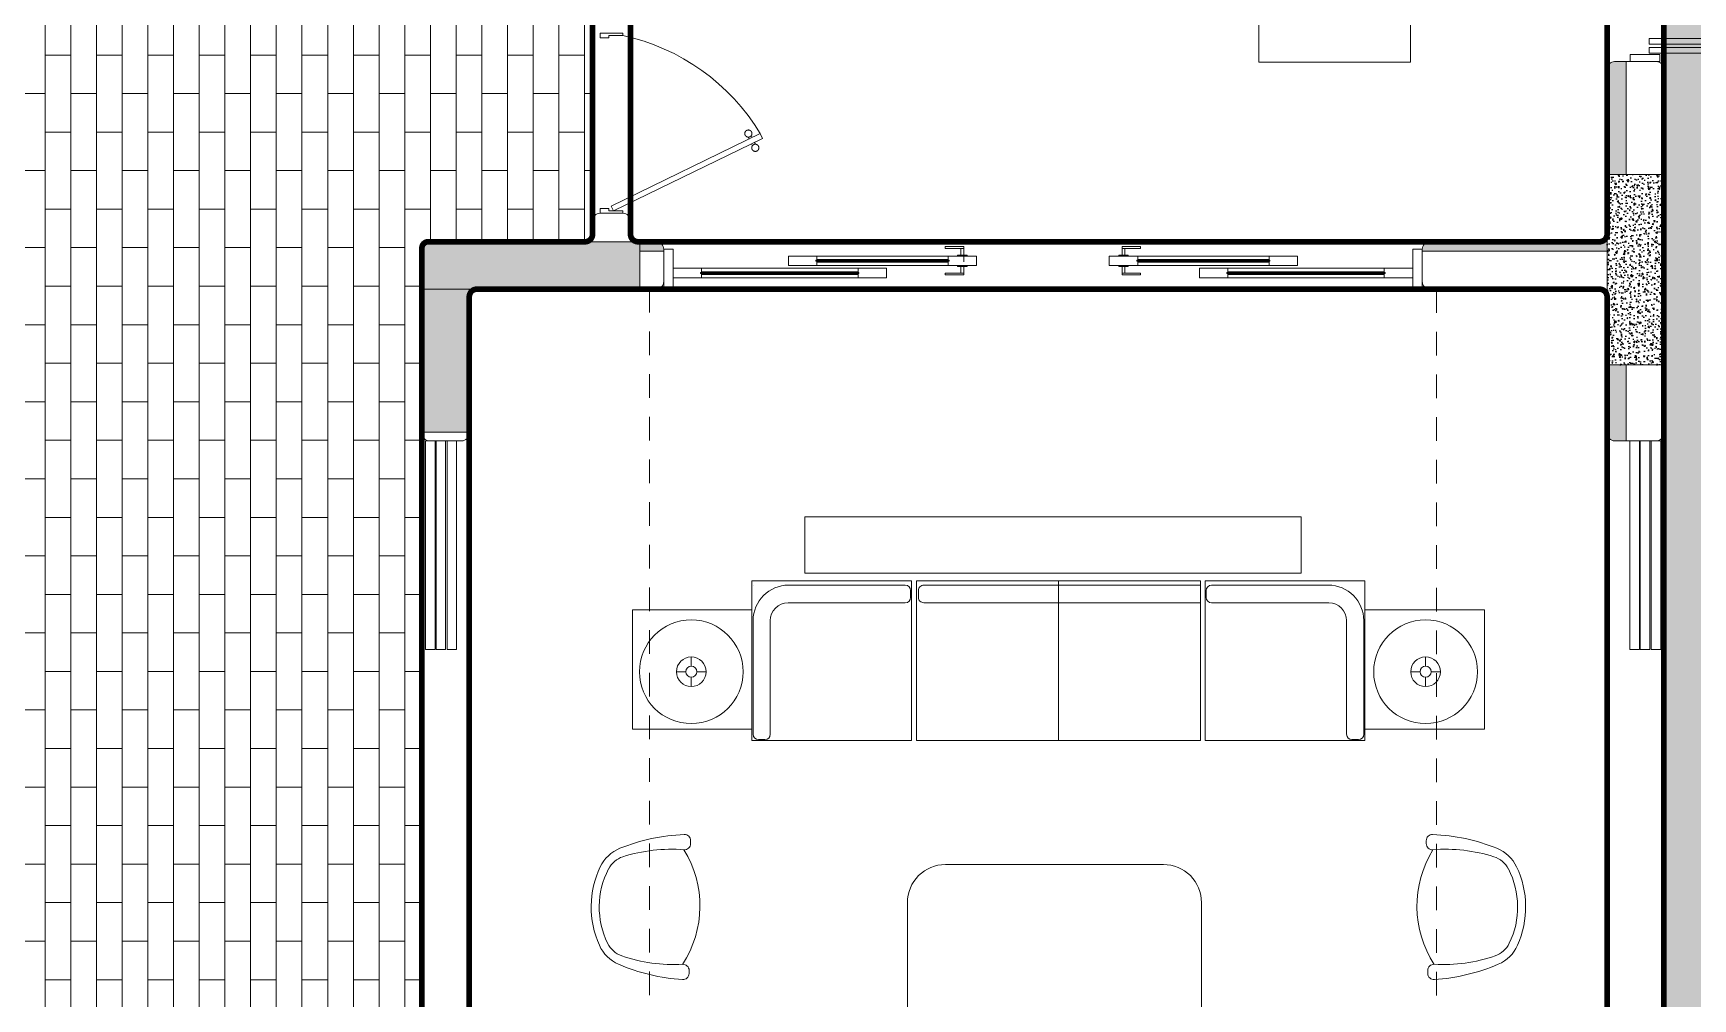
# Model space of a CAD drawing. Header units: metres. Extents: x 14 to 11050, y -346 to 476.
# Drawn here: x 139.82 to 148.57, y -205.17 to -200.08 of the extents above; entities that cross this region are included whole.
import ezdxf

# ---------------------------------------------------------------- set-up
doc = ezdxf.new("R2010")
doc.units = ezdxf.units.M
doc.linetypes.add('0', pattern=[0])
doc.linetypes.add('HIDDEN2', pattern=[0.1875, 0.125, -0.0625])
doc.layers.get('0').update_dxf_attribs({"color": 250, "linetype": '0', "lineweight": 20})
for name, color, linetype, lineweight in [('A-DOOR', 35, 'Continuous', 5), ('A-WALL', 250, 'Continuous', 20), ('baños', 140, 'Continuous', 0), ('Columnas', 7, 'Continuous', 18), ('MOBILIARIOS', 252, 'Continuous', 0), ('piscina', 131, 'Continuous', 0), ('piso', 253, 'Continuous', 0), ('SE-2', 252, 'Continuous', 9)]:
    doc.layers.add(name, color=color, linetype=linetype, lineweight=lineweight)
doc.layers.add('HATCH', color=8, linetype='Continuous')
doc.layers.add('hatch piso', color=253, linetype='Continuous', lineweight=0, transparency=0.7)
doc.layers.add('RELLENO SECCION', color=8, linetype='Continuous', lineweight=0, transparency=0.4)
doc.layers.add('REVESTIMIENTO EXTERIOR', color=7, linetype='Continuous', lineweight=5, true_color=0xffdebd)
doc.layers.add('Techos 1', color=7, linetype='HIDDEN2', lineweight=9, true_color=0x42391a)
doc.styles.get("Standard").update_dxf_attribs({"font": 'arial.ttf', "height": 0.1875})

# ---------------------------------------------------------------- blocks, each defined once
blk = doc.blocks.new('puerta 1.00')
at = {"layer": 'A-DOOR'}
for p, q in [((-0.15, -0.0125), (-0.9369, -0.3949)), ((-0.1376, -0.038), (-0.9245, -0.4204)), ((-0.1376, -0.038), (-0.15, -0.0125)), ((-0.9369, -0.3949), (-0.9245, -0.4204)), ((-0.8946, -0.3743), (-0.8996, -0.3641)), ((-0.8777, -0.3661), (-0.8826, -0.3559)), ((-0.8822, -0.3998), (-0.8772, -0.4101)), ((-0.8653, -0.3916), (-0.8603, -0.4018))]:
    blk.add_line(p, q, dxfattribs=at)
for points in [[(-0.08, 0), (-0.08, -0.025), (-0.125, -0.025), (-0.125, -0.0125), (-0.2, -0.0125), (-0.2, 0), (-0.08, 0)], [(-0.08, -0.95), (-0.08, -0.925), (-0.125, -0.925), (-0.125, -0.9375), (-0.2, -0.9375), (-0.2, -0.95), (-0.08, -0.95)]]:
    blk.add_lwpolyline(points, dxfattribs=at)
blk.add_arc((0.0366, 0.1602), 1.1229, 211.13358, 257.83427, dxfattribs=at)
for points in [[(-0.8982, -0.3642), (-0.9033, -0.3642), (-0.912, -0.3591), (-0.917, -0.3504), (-0.917, -0.3403), (-0.912, -0.3316), (-0.9033, -0.3265), (-0.8932, -0.3265), (-0.8844, -0.3316), (-0.8794, -0.3403), (-0.8794, -0.3504), (-0.8844, -0.3591), (-0.8932, -0.3642), (-0.8982, -0.3642)], [(-0.8617, -0.4394), (-0.8667, -0.4394), (-0.8754, -0.4344), (-0.8805, -0.4256), (-0.8805, -0.4156), (-0.8754, -0.4068), (-0.8667, -0.4018), (-0.8566, -0.4018), (-0.8479, -0.4068), (-0.8428, -0.4156), (-0.8428, -0.4257), (-0.8479, -0.4344), (-0.8566, -0.4394), (-0.8617, -0.4394)]]:
    blk.add_open_spline(points, degree=2, dxfattribs=at)
blk = doc.blocks.new('A$C19a6c55b')
at = {"layer": 'A-DOOR'}
for points in [[(0, 3.5625), (0.1554, 3.5625), (0.1554, 3.6), (0, 3.6)], [(0.1005, 3.5251), (1.0357, 3.5251), (1.0357, 3.5554), (0.1005, 3.5554)], [(0.1005, 3.4774), (1.0357, 3.4774), (1.0357, 3.5077), (0.1005, 3.5077)], [(0.1005, 0.1226), (1.0357, 0.1226), (1.0357, 0.0923), (0.1005, 0.0923)], [(0, 0.0375), (0.1554, 0.0375), (0.1554, 0), (0, 0)], [(0.1005, 0.0749), (1.0357, 0.0749), (1.0357, 0.0446), (0.1005, 0.0446)]]:
    blk.add_lwpolyline(points, close=True, dxfattribs=at)
blk = doc.blocks.new('PL BASE 1N NASAS 09')
at = {"layer": 'HATCH'}
h = blk.add_hatch(dxfattribs=at)
h.set_pattern_fill('AR-CONC', color=256, scale=0.00032)
h.paths.add_polyline_path([(-93.3811, -41.6493), (-93.6811, -41.6493), (-93.6811, -40.6447), (-93.3811, -40.6447)])
h = blk.add_hatch(dxfattribs=at)
h.set_pattern_fill('AR-CONC', color=256, scale=0.00032)
h.paths.add_polyline_path([(-99.6812, -42.0042), (-99.9312, -42.0042), (-99.9312, -40.9997), (-98.7811, -40.9997), (-98.7811, -41.2497), (-99.6812, -41.2497)])
at = {"layer": 'RELLENO SECCION', "true_color": 0xc7c8ca}
h = blk.add_hatch(color=9, dxfattribs=at)
h.dxf.hatch_style = 1
h.paths.add_polyline_path([(-93.5811, -40.0497), (-93.6411, -40.0497, 0.414214), (-93.6811, -40.0897), (-93.6811, -40.6447), (-93.5811, -40.6447)])
h = blk.add_hatch(color=9, dxfattribs=at)
h.dxf.hatch_style = 1
h.paths.add_polyline_path([(-98.7811, -40.9997), (-98.7811, -41.0497), (-98.656, -41.0497), (-98.656, -41.0397, 0.414297), (-98.696, -40.9997)])
h = blk.add_hatch(color=9, dxfattribs=at)
h.dxf.hatch_style = 1
h.paths.add_polyline_path([(-94.6161, -40.9997, 0.414214), (-94.6561, -41.0397), (-94.6561, -41.0497), (-93.6811, -41.0497), (-93.6811, -40.9597, -0.414214), (-93.7211, -40.9997)])
h = blk.add_hatch(color=9, dxfattribs=at)
h.dxf.hatch_style = 1
h.paths.add_polyline_path([(-93.5811, -41.6493), (-93.6811, -41.6493), (-93.6811, -42.0097, 0.414214), (-93.6411, -42.0497), (-93.5811, -42.0497)])
at = {"layer": 'A-DOOR'}
for p, q in [((-97.0886, -41.035), (-97.0886, -41.0701)), ((-97.0886, -41.035), (-97.0886, -41.0701)), ((-97.0736, -41.07), (-97.0736, -41.0253)), ((-96.2386, -41.0701), (-96.2386, -41.0254)), ((-96.2386, -41.0701), (-96.2386, -41.0254)), ((-96.2236, -41.035), (-96.2236, -41.0701)), ((-96.2236, -41.035), (-96.2236, -41.0701)), ((-97.8485, -41.0751), (-97.9985, -41.0751)), ((-97.9985, -41.0751), (-97.9985, -41.1251)), ((-97.8485, -41.0751), (-97.9985, -41.0751)), ((-97.9985, -41.0751), (-97.9985, -41.1251)), ((-97.9985, -41.1251), (-97.8485, -41.1251)), ((-97.9985, -41.1251), (-97.8485, -41.1251)), ((-97.8535, -41.0976), (-97.8535, -41.1026)), ((-97.8535, -41.0976), (-97.1511, -41.0976)), ((-97.8535, -41.0976), (-97.8535, -41.1026)), ((-97.8535, -41.0976), (-97.1511, -41.0976)), ((-97.8535, -41.1026), (-97.1511, -41.1026)), ((-97.8535, -41.1026), (-97.1511, -41.1026)), ((-97.8485, -41.0976), (-97.8485, -41.0751)), ((-97.8485, -41.0751), (-97.1299, -41.0751)), ((-97.8485, -41.0976), (-97.8485, -41.0751)), ((-97.8485, -41.0751), (-97.1299, -41.0751)), ((-97.8435, -41.0929), (-97.8485, -41.0929)), ((-97.8435, -41.0929), (-97.8485, -41.0929)), ((-97.8485, -41.1026), (-97.8485, -41.1251)), ((-97.8485, -41.1026), (-97.8485, -41.1251)), ((-97.8435, -41.1074), (-97.8485, -41.1074)), ((-97.8435, -41.1074), (-97.8485, -41.1074)), ((-97.8485, -41.1251), (-97.1299, -41.1251)), ((-97.8485, -41.1251), (-97.1299, -41.1251)), ((-97.8435, -41.0929), (-97.8435, -41.0976)), ((-97.1611, -41.0929), (-97.8435, -41.0929)), ((-97.8435, -41.0929), (-97.8435, -41.0976)), ((-97.1611, -41.0929), (-97.8435, -41.0929)), ((-97.8435, -41.1074), (-97.8435, -41.1026)), ((-97.8435, -41.1074), (-97.8435, -41.1026)), ((-97.8435, -41.1074), (-97.1611, -41.1074)), ((-97.8435, -41.1074), (-97.1611, -41.1074)), ((-97.1611, -41.0929), (-97.1561, -41.0929)), ((-97.1611, -41.0929), (-97.1611, -41.0976)), ((-97.1611, -41.0929), (-97.1561, -41.0929)), ((-97.1611, -41.0929), (-97.1611, -41.0976)), ((-97.1611, -41.1074), (-97.1611, -41.1026)), ((-97.1611, -41.1074), (-97.1611, -41.1026)), ((-97.1611, -41.1074), (-97.1561, -41.1074)), ((-97.1611, -41.1074), (-97.1561, -41.1074)), ((-97.1561, -41.0751), (-97.0061, -41.0751)), ((-97.1561, -41.0976), (-97.1561, -41.0751)), ((-97.1561, -41.0751), (-97.0061, -41.0751)), ((-97.1561, -41.0976), (-97.1561, -41.0751)), ((-97.1561, -41.1026), (-97.1561, -41.1251)), ((-97.1561, -41.1026), (-97.1561, -41.1251)), ((-97.0061, -41.1251), (-97.1561, -41.1251)), ((-97.0061, -41.1251), (-97.1561, -41.1251)), ((-97.1511, -41.0976), (-97.1511, -41.1026)), ((-97.1511, -41.0976), (-97.1511, -41.1026)), ((-97.0886, -41.1652), (-97.0886, -41.1301)), ((-97.0886, -41.1652), (-97.0886, -41.1301)), ((-97.0736, -41.1051), (-97.0736, -41.0604)), ((-97.0736, -41.1301), (-97.0736, -41.1749)), ((-97.0736, -41.1301), (-97.0736, -41.1749)), ((-97.0061, -41.1251), (-97.0061, -41.0751)), ((-97.0061, -41.0751), (-97.0061, -41.1251)), ((-97.0061, -41.1251), (-97.0061, -41.0751)), ((-97.0061, -41.0751), (-97.0061, -41.1251)), ((-96.3061, -41.1251), (-96.3061, -41.0751)), ((-96.1561, -41.0751), (-96.3061, -41.0751)), ((-96.3061, -41.0751), (-96.3061, -41.1251)), ((-96.3061, -41.1251), (-96.3061, -41.0751)), ((-96.1561, -41.0751), (-96.3061, -41.0751)), ((-96.3061, -41.0751), (-96.3061, -41.1251)), ((-96.3061, -41.1251), (-96.1561, -41.1251)), ((-96.3061, -41.1251), (-96.1561, -41.1251)), ((-96.2386, -41.1301), (-96.2386, -41.1749)), ((-96.2386, -41.1301), (-96.2386, -41.1749)), ((-96.2236, -41.1652), (-96.2236, -41.1301)), ((-96.2236, -41.1652), (-96.2236, -41.1301)), ((-95.4637, -41.0751), (-96.1823, -41.0751)), ((-95.4637, -41.0751), (-96.1823, -41.0751)), ((-95.4637, -41.1251), (-96.1823, -41.1251)), ((-95.4637, -41.1251), (-96.1823, -41.1251)), ((-95.4587, -41.0976), (-96.1611, -41.0976)), ((-96.1611, -41.0976), (-96.1611, -41.1026)), ((-95.4587, -41.0976), (-96.1611, -41.0976)), ((-96.1611, -41.0976), (-96.1611, -41.1026)), ((-95.4587, -41.1026), (-96.1611, -41.1026)), ((-95.4587, -41.1026), (-96.1611, -41.1026)), ((-96.1561, -41.0976), (-96.1561, -41.0751)), ((-96.1561, -41.0976), (-96.1561, -41.0751)), ((-96.1511, -41.0929), (-96.1561, -41.0929)), ((-96.1511, -41.0929), (-96.1561, -41.0929)), ((-96.1561, -41.1026), (-96.1561, -41.1251)), ((-96.1561, -41.1026), (-96.1561, -41.1251)), ((-96.1511, -41.1074), (-96.1561, -41.1074)), ((-96.1511, -41.1074), (-96.1561, -41.1074)), ((-96.1511, -41.0929), (-95.4687, -41.0929)), ((-96.1511, -41.0929), (-96.1511, -41.0976)), ((-96.1511, -41.0929), (-95.4687, -41.0929)), ((-96.1511, -41.0929), (-96.1511, -41.0976)), ((-96.1511, -41.1074), (-96.1511, -41.1026)), ((-96.1511, -41.1074), (-96.1511, -41.1026)), ((-95.4687, -41.1074), (-96.1511, -41.1074)), ((-95.4687, -41.1074), (-96.1511, -41.1074)), ((-95.4687, -41.0929), (-95.4637, -41.0929)), ((-95.4687, -41.0929), (-95.4687, -41.0976)), ((-95.4687, -41.0929), (-95.4637, -41.0929)), ((-95.4687, -41.0929), (-95.4687, -41.0976)), ((-95.4687, -41.1074), (-95.4687, -41.1026)), ((-95.4687, -41.1074), (-95.4687, -41.1026)), ((-95.4687, -41.1074), (-95.4637, -41.1074)), ((-95.4687, -41.1074), (-95.4637, -41.1074)), ((-95.4637, -41.0751), (-95.3137, -41.0751)), ((-95.4637, -41.0976), (-95.4637, -41.0751)), ((-95.4637, -41.0751), (-95.3137, -41.0751)), ((-95.4637, -41.0976), (-95.4637, -41.0751)), ((-95.4637, -41.1026), (-95.4637, -41.1251)), ((-95.4637, -41.1026), (-95.4637, -41.1251)), ((-95.3137, -41.1251), (-95.4637, -41.1251)), ((-95.3137, -41.1251), (-95.4637, -41.1251)), ((-95.4587, -41.0976), (-95.4587, -41.1026)), ((-95.4587, -41.0976), (-95.4587, -41.1026)), ((-95.3137, -41.0751), (-95.3137, -41.1251)), ((-95.3137, -41.0751), (-95.3137, -41.1251)), ((-98.4561, -41.1397), (-98.6061, -41.1397)), ((-98.6061, -41.1397), (-98.6061, -41.1897)), ((-98.4561, -41.1397), (-98.6061, -41.1397)), ((-98.6061, -41.1397), (-98.6061, -41.1897)), ((-98.6061, -41.1897), (-98.4561, -41.1897)), ((-98.6061, -41.1897), (-98.4561, -41.1897)), ((-98.4611, -41.1622), (-98.4611, -41.1672)), ((-98.4611, -41.1622), (-97.6261, -41.1622)), ((-98.4611, -41.1622), (-98.4611, -41.1672)), ((-98.4611, -41.1622), (-97.6261, -41.1622)), ((-98.4611, -41.1672), (-97.6261, -41.1672)), ((-98.4611, -41.1672), (-97.6261, -41.1672)), ((-98.4561, -41.1622), (-98.4561, -41.1397)), ((-98.4561, -41.1397), (-97.6049, -41.1397)), ((-98.4561, -41.1622), (-98.4561, -41.1397)), ((-98.4561, -41.1397), (-97.6049, -41.1397)), ((-98.4511, -41.1575), (-98.4561, -41.1575)), ((-98.4511, -41.1575), (-98.4561, -41.1575)), ((-98.4561, -41.1672), (-98.4561, -41.1897)), ((-98.4561, -41.1672), (-98.4561, -41.1897)), ((-98.4511, -41.172), (-98.4561, -41.172)), ((-98.4511, -41.172), (-98.4561, -41.172)), ((-98.4561, -41.1897), (-97.6049, -41.1897)), ((-98.4561, -41.1897), (-97.6049, -41.1897)), ((-98.4511, -41.1575), (-98.4511, -41.1622)), ((-97.6361, -41.1575), (-98.4511, -41.1575)), ((-98.4511, -41.1575), (-98.4511, -41.1622)), ((-97.6361, -41.1575), (-98.4511, -41.1575)), ((-98.4511, -41.172), (-98.4511, -41.1672)), ((-98.4511, -41.172), (-98.4511, -41.1672)), ((-98.4511, -41.172), (-97.6361, -41.172)), ((-98.4511, -41.172), (-97.6361, -41.172)), ((-97.6361, -41.1575), (-97.6311, -41.1575)), ((-97.6361, -41.1575), (-97.6361, -41.1622)), ((-97.6361, -41.1575), (-97.6311, -41.1575)), ((-97.6361, -41.1575), (-97.6361, -41.1622)), ((-97.6361, -41.172), (-97.6361, -41.1672)), ((-97.6361, -41.172), (-97.6361, -41.1672)), ((-97.6361, -41.172), (-97.6311, -41.172)), ((-97.6361, -41.172), (-97.6311, -41.172)), ((-97.6311, -41.1397), (-97.4811, -41.1397)), ((-97.6311, -41.1622), (-97.6311, -41.1397)), ((-97.6311, -41.1397), (-97.4811, -41.1397)), ((-97.6311, -41.1622), (-97.6311, -41.1397)), ((-97.6311, -41.1672), (-97.6311, -41.1897)), ((-97.6311, -41.1672), (-97.6311, -41.1897)), ((-97.4811, -41.1897), (-97.6311, -41.1897)), ((-97.4811, -41.1897), (-97.6311, -41.1897)), ((-97.6261, -41.1622), (-97.6261, -41.1672)), ((-97.6261, -41.1622), (-97.6261, -41.1672)), ((-97.4811, -41.1897), (-97.4811, -41.1397)), ((-97.4811, -41.1397), (-97.4811, -41.1897)), ((-97.4811, -41.1897), (-97.4811, -41.1397)), ((-97.4811, -41.1397), (-97.4811, -41.1897)), ((-95.8311, -41.1897), (-95.8311, -41.1397)), ((-95.6811, -41.1397), (-95.8311, -41.1397)), ((-95.8311, -41.1397), (-95.8311, -41.1897)), ((-95.8311, -41.1897), (-95.8311, -41.1397)), ((-95.6811, -41.1397), (-95.8311, -41.1397)), ((-95.8311, -41.1397), (-95.8311, -41.1897)), ((-95.8311, -41.1897), (-95.6811, -41.1897)), ((-95.8311, -41.1897), (-95.6811, -41.1897)), ((-94.8561, -41.1397), (-95.7073, -41.1397)), ((-94.8561, -41.1397), (-95.7073, -41.1397)), ((-94.8561, -41.1897), (-95.7073, -41.1897)), ((-94.8561, -41.1897), (-95.7073, -41.1897)), ((-94.8511, -41.1622), (-95.6861, -41.1622)), ((-95.6861, -41.1622), (-95.6861, -41.1672)), ((-94.8511, -41.1622), (-95.6861, -41.1622)), ((-95.6861, -41.1622), (-95.6861, -41.1672)), ((-94.8511, -41.1672), (-95.6861, -41.1672)), ((-94.8511, -41.1672), (-95.6861, -41.1672)), ((-95.6811, -41.1622), (-95.6811, -41.1397)), ((-95.6811, -41.1622), (-95.6811, -41.1397)), ((-95.6761, -41.1575), (-95.6811, -41.1575)), ((-95.6761, -41.1575), (-95.6811, -41.1575)), ((-95.6811, -41.1672), (-95.6811, -41.1897)), ((-95.6811, -41.1672), (-95.6811, -41.1897)), ((-95.6761, -41.172), (-95.6811, -41.172)), ((-95.6761, -41.172), (-95.6811, -41.172)), ((-95.6761, -41.1575), (-94.8611, -41.1575)), ((-95.6761, -41.1575), (-95.6761, -41.1622)), ((-95.6761, -41.1575), (-94.8611, -41.1575)), ((-95.6761, -41.1575), (-95.6761, -41.1622)), ((-95.6761, -41.172), (-95.6761, -41.1672)), ((-95.6761, -41.172), (-95.6761, -41.1672)), ((-94.8611, -41.172), (-95.6761, -41.172)), ((-94.8611, -41.172), (-95.6761, -41.172)), ((-94.8611, -41.1575), (-94.8561, -41.1575)), ((-94.8611, -41.1575), (-94.8611, -41.1622)), ((-94.8611, -41.1575), (-94.8561, -41.1575)), ((-94.8611, -41.1575), (-94.8611, -41.1622)), ((-94.8611, -41.172), (-94.8611, -41.1672)), ((-94.8611, -41.172), (-94.8611, -41.1672)), ((-94.8611, -41.172), (-94.8561, -41.172)), ((-94.8611, -41.172), (-94.8561, -41.172)), ((-94.8561, -41.1397), (-94.7061, -41.1397)), ((-94.8561, -41.1622), (-94.8561, -41.1397)), ((-94.8561, -41.1397), (-94.7061, -41.1397)), ((-94.8561, -41.1622), (-94.8561, -41.1397)), ((-94.8561, -41.1672), (-94.8561, -41.1897)), ((-94.8561, -41.1672), (-94.8561, -41.1897)), ((-94.7061, -41.1897), (-94.8561, -41.1897)), ((-94.7061, -41.1897), (-94.8561, -41.1897)), ((-94.8511, -41.1622), (-94.8511, -41.1672)), ((-94.8511, -41.1622), (-94.8511, -41.1672)), ((-94.7061, -41.1397), (-94.7061, -41.1897)), ((-94.7061, -41.1397), (-94.7061, -41.1897))]:
    blk.add_line(p, q, dxfattribs=at)
for points in [[(-98.6061, -41.2397), (-98.6561, -41.2397), (-98.6561, -41.0397), (-98.6061, -41.0397)], [(-98.6061, -41.2397), (-98.6561, -41.2397), (-98.6561, -41.0397), (-98.6061, -41.0397)], [(-94.7061, -41.2397), (-94.6561, -41.2397), (-94.6561, -41.0397), (-94.7061, -41.0397)], [(-94.7061, -41.2397), (-94.6561, -41.2397), (-94.6561, -41.0397), (-94.7061, -41.0397)], [(-99.9113, -43.1497), (-99.8613, -43.1497), (-99.8613, -42.0497), (-99.9113, -42.0497)], [(-99.8563, -43.1497), (-99.8063, -43.1497), (-99.8063, -42.0497), (-99.8563, -42.0497)], [(-99.7983, -43.1497), (-99.7483, -43.1497), (-99.7483, -42.0497), (-99.7983, -42.0497)], [(-93.5608, -42.0497), (-93.5108, -42.0497), (-93.5108, -43.1497), (-93.5608, -43.1497)], [(-93.5058, -42.0497), (-93.4558, -42.0497), (-93.4558, -43.1497), (-93.5058, -43.1497)], [(-93.4477, -42.0497), (-93.3977, -42.0497), (-93.3977, -43.1497), (-93.4477, -43.1497)]]:
    blk.add_lwpolyline(points, close=True, dxfattribs=at)
at = {"layer": 'A-DOOR', "color": 7}
for points in [[(-97.0736, -41.0253), (-97.0736, -41.0349), (-97.1709, -41.0349), (-97.1709, -41.0253)], [(-97.0736, -41.0253), (-97.0736, -41.0349), (-97.1709, -41.0349), (-97.1709, -41.0253)], [(-96.2386, -41.0254), (-96.2386, -41.035), (-96.1413, -41.035), (-96.1413, -41.0254)], [(-96.2386, -41.0254), (-96.2386, -41.035), (-96.1413, -41.035), (-96.1413, -41.0254)], [(-97.0564, -41.0751), (-97.1059, -41.0751), (-97.1059, -41.0701), (-97.0564, -41.0701)], [(-97.0564, -41.1251), (-97.1059, -41.1251), (-97.1059, -41.1301), (-97.0564, -41.1301)], [(-97.0564, -41.0751), (-97.1058, -41.0751), (-97.1058, -41.0701), (-97.0564, -41.0701)], [(-97.0564, -41.1251), (-97.1058, -41.1251), (-97.1058, -41.1301), (-97.0564, -41.1301)], [(-96.2559, -41.0751), (-96.2064, -41.0751), (-96.2064, -41.0701), (-96.2559, -41.0701)], [(-96.2559, -41.1251), (-96.2064, -41.1251), (-96.2064, -41.1301), (-96.2559, -41.1301)], [(-96.2558, -41.0751), (-96.2064, -41.0751), (-96.2064, -41.0701), (-96.2558, -41.0701)], [(-96.2558, -41.1251), (-96.2064, -41.1251), (-96.2064, -41.1301), (-96.2558, -41.1301)], [(-97.0736, -41.1749), (-97.0736, -41.1652), (-97.1709, -41.1652), (-97.1709, -41.1749)], [(-97.0736, -41.1749), (-97.0736, -41.1652), (-97.1709, -41.1652), (-97.1709, -41.1749)], [(-96.2386, -41.1749), (-96.2386, -41.1652), (-96.1413, -41.1652), (-96.1413, -41.1749)], [(-96.2386, -41.1749), (-96.2386, -41.1652), (-96.1413, -41.1652), (-96.1413, -41.1749)]]:
    blk.add_lwpolyline(points, close=True, dxfattribs=at)
at = {"layer": 'A-WALL'}
for p, q in [((-93.6411, -40.0497), (-93.4211, -40.0497)), ((-93.5811, -40.0497), (-93.5811, -40.6447)), ((-93.6811, -40.6447), (-93.6811, -40.0897)), ((-93.3811, -40.0897), (-93.3811, -41.2997)), ((-98.8711, -40.8497), (-98.9911, -40.8497)), ((-99.0311, -40.8897), (-99.0311, -40.9597)), ((-98.8311, -40.8897), (-98.8311, -40.9597)), ((-98.7811, -40.9997), (-98.696, -40.9997)), ((-98.656, -41.0397), (-98.6561, -41.2117)), ((-94.6561, -41.0397), (-94.6561, -41.2097)), ((-94.6161, -40.9997), (-93.7211, -40.9997)), ((-99.9311, -41.0897), (-99.9311, -42.0097)), ((-98.781, -41.0497), (-98.656, -41.0497)), ((-98.6561, -41.0847), (-98.6561, -41.1947)), ((-94.6562, -41.0847), (-94.6562, -41.1947)), ((-94.6561, -41.0497), (-93.6811, -41.0497)), ((-99.6412, -41.2497), (-98.696, -41.2497)), ((-93.7211, -41.2497), (-94.6161, -41.2497)), ((-93.3811, -41.2997), (-93.3811, -42.0097)), ((-99.6812, -41.3397), (-99.6812, -42.0097)), ((-93.6811, -41.6493), (-93.6811, -42.0097)), ((-93.5811, -41.6493), (-93.5811, -42.0497)), ((-93.6411, -42.0497), (-93.4211, -42.0497))]:
    blk.add_line(p, q, dxfattribs=at)
at = {"layer": 'A-WALL', "transparency": 33554684}
for p, q in [((-99.8911, -42.0497), (-99.7212, -42.0497)), ((-99.8011, -42.0497), (-99.8611, -42.0497))]:
    blk.add_line(p, q, dxfattribs=at)
at = {"layer": 'A-WALL'}
for centre, start, end in [((-93.6411, -40.0897), 90, 180), ((-93.4211, -40.0897), 0, 90), ((-98.9911, -40.8897), 90, 180), ((-98.8711, -40.8897), 360, 90), ((-99.0711, -40.9597), 270, 0), ((-98.7911, -40.9597), 180, 270), ((-98.696, -41.0397), 0, 90), ((-94.6161, -41.0397), 90, 180), ((-93.7211, -40.9597), 270, 360), ((-98.696, -41.2097), 270, 0), ((-94.6161, -41.2097), 180, 270), ((-99.6412, -41.2897), 90.00476, 180), ((-93.7211, -41.2897), 360, 90), ((-99.8911, -42.0097), 180, 270), ((-99.7212, -42.0097), 270, 0), ((-93.6411, -42.0097), 180, 270), ((-93.4211, -42.0097), 270, 0)]:
    blk.add_arc(centre, 0.04, start, end, dxfattribs=at)
at = {"layer": 'Columnas'}
for points in [[(-93.3811, -41.6493), (-93.6811, -41.6493), (-93.6811, -40.6447), (-93.3811, -40.6447)], [(-99.9312, -40.9997), (-98.7811, -40.9997), (-98.7811, -41.2497), (-99.9312, -41.2497)]]:
    blk.add_lwpolyline(points, close=True, dxfattribs=at)
blk.add_lwpolyline([(-99.6812, -42.0042), (-99.9312, -42.0042), (-99.9312, -40.9997), (-98.7811, -40.9997), (-98.7811, -41.2497), (-99.6812, -41.2497), (-99.6812, -42.0042)], dxfattribs=at)
at = {"layer": 'piscina', "const_width": 0.004}
for points in [[(-97.8535, -41.1001), (-97.1511, -41.1001)], [(-97.8535, -41.1001), (-97.1511, -41.1001)], [(-95.4587, -41.1001), (-96.1611, -41.1001)], [(-95.4587, -41.1001), (-96.1611, -41.1001)], [(-98.4611, -41.1647), (-97.6261, -41.1647)], [(-98.4611, -41.1647), (-97.6261, -41.1647)], [(-94.8511, -41.1647), (-95.6861, -41.1647)], [(-94.8511, -41.1647), (-95.6861, -41.1647)]]:
    blk.add_lwpolyline(points, dxfattribs=at)
at = {"layer": 'piso', "transparency": 33554687}
blk.add_line((-93.3811, -40.0897), (-93.3811, -36.4097), dxfattribs=at)
at = {"layer": 'piso'}
for p, q in [((-99.0311, -39.8597), (-99.0311, -40.8897)), ((-99.9311, -42.0097), (-99.9311, -48.4897)), ((-93.3811, -42.0097), (-93.3811, -48.4897))]:
    blk.add_line(p, q, dxfattribs=at)
at = {"layer": 'Techos 1'}
for p, q in [((-98.7311, -45.1977), (-98.7311, -41.2497)), ((-94.5811, -41.2497), (-94.5811, -45.2056))]:
    blk.add_line(p, q, dxfattribs=at)
at = {"layer": 'A-DOOR', "rotation": 180}
blk.add_blockref('puerta 1.00', (-99.0711, -40.8497), dxfattribs=at)
at = {"layer": 'SE-2', "xscale": -1, "rotation": 180}
blk.add_blockref('A$C19a6c55b', (-93.5588, -36.4497), dxfattribs=at)
at = {"layer": 'baños', "linetype": 'Continuous'}
for tag, p in [('MODELNUMBER', (-121.6562, -54.8273)), ('TRADENAME', (-121.6562, -54.8273)), ('PRODUCT', (-121.6562, -54.8274)), ('MATERIAL', (-121.6562, -54.8274))]:
    blk.add_attdef(tag, p, '', height=0.0000254, rotation=359.99992, dxfattribs=at)
blk = doc.blocks.new('A$Ce5805d30')
at = {"layer": 'MOBILIARIOS'}
for p, q in [((0.5483, 0.5483, -0.3418), (0, 0.5483, -0.3418)), ((0, 0.5483, -0.3418), (0, 0, -0.3418)), ((0.5483, 0, -0.3418), (0.5483, 0.5483, -0.3418)), ((0.2635, 0.2954, -0.3418), (0.2635, 0.338, -0.3418)), ((0.2379, 0.2699, -0.3418), (0.1954, 0.2699, -0.3418)), ((0.2635, 0.2444, -0.3418), (0.2635, 0.2018, -0.3418)), ((0.289, 0.2699, -0.3418), (0.3315, 0.2699, -0.3418)), ((0, 0, -0.3418), (0.5483, 0, -0.3418))]:
    blk.add_line(p, q, dxfattribs=at)
for radius in [0.2382, 0.0681, 0.0255]:
    blk.add_circle((0.2635, 0.2699, -0.3418), radius, dxfattribs=at)
blk = doc.blocks.new('PL MUEBLES 1N NASAS 09')
at = {"layer": 'hatch piso'}
h = blk.add_hatch(dxfattribs=at)
h.set_pattern_fill('AR-BRSTD', color=256, scale=0.002, angle=-90)
h.set_pattern_definition([(270, (32.50438, 232.01007), (0.1354836, -2e-17), []), (0, (32.50438, 232.01007), (0.1354836, 0.2032), [0.1354836, -0.1354836])])
h.paths.add_polyline_path([(77.6423, 53.2549), (75.0805, 53.2549), (75.0805, 47.4481), (74.0805, 47.4481), (74.0805, 53.2536), (64.2055, 53.2536), (64.2055, 52.9536), (68.8805, 52.9536), (68.8805, 32.9536), (64.2055, 32.9536), (64.2055, 32.6536), (74.0805, 32.6536), (74.0805, 38.4536), (75.0805, 38.4536), (75.0805, 32.6549), (77.6423, 32.6549)])
h.paths.add_polyline_path([(72.263, 46.1088), (72.263, 45.6588), (72.6881, 45.6588), (72.6881, 44.6588), (70.0881, 44.6588), (70.0881, 45.6588), (70.5049, 45.6588), (70.5049, 46.1088)], flags=16)
h.paths.add_polyline_path([(70.1951, 48.5995), (70.1951, 49.5995), (71.8951, 49.5995), (71.8951, 48.5995)], flags=16)
edge = h.paths.add_edge_path(flags=16)
edge.add_arc((73.3805, 47.1481), 0.1, 90, 180, ccw=False)
edge.add_line((73.3805, 47.2481), (73.7805, 47.2481))
edge.add_arc((73.7805, 47.1481), 0.1, 0, 90, ccw=False)
edge.add_line((73.8805, 47.1481), (73.8805, 46.8981))
edge.add_arc((73.7805, 46.8981), 0.1, -90, 0, ccw=False)
edge.add_line((73.7805, 46.7981), (73.3805, 46.7981))
edge.add_arc((73.3805, 46.8981), 0.1, 180, 270, ccw=False)
edge.add_line((73.2805, 46.8981), (73.2805, 47.1481))
edge = h.paths.add_edge_path(flags=16)
edge.add_arc((71.0742, 50.0034), 0.25, 0, 360)
edge = h.paths.add_edge_path(flags=16)
edge.add_ellipse((71.5381, 43.9234), major_axis=(0.8, 0.0085), ratio=0.419259, start_angle=0, end_angle=360)
h.paths.add_polyline_path([(72.6881, 44.3074), (73.4881, 44.3074), (73.4881, 43.5074), (72.6881, 43.5074)], flags=16)
h.paths.add_polyline_path([(70.0881, 44.3074), (70.0881, 43.5074), (69.2881, 43.5074), (69.2881, 44.3074)], flags=16)
h.paths.add_polyline_path([(70.1951, 50.4072), (70.1951, 51.4072), (71.8951, 51.4072), (71.8951, 50.4072)], flags=16)
edge = h.paths.add_edge_path(flags=16)
edge.add_ellipse((71.5381, 41.9837), major_axis=(0.8, -0.0085), ratio=0.419259, start_angle=0, end_angle=360, ccw=False)
h.paths.add_polyline_path([(72.6881, 42.3997), (73.4881, 42.3997), (73.4881, 41.5997), (72.6881, 41.5997)], flags=16)
h.paths.add_polyline_path([(70.0881, 42.3997), (70.0881, 41.5997), (69.2881, 41.5997), (69.2881, 42.3997)], flags=16)
edge = h.paths.add_edge_path(flags=16)
edge.add_line((73.2805, 52.5959), (73.2805, 52.8459))
edge.add_arc((73.3805, 52.8459), 0.1, 90, 180, ccw=False)
edge.add_line((73.3805, 52.9459), (73.7805, 52.9459))
edge.add_arc((73.7805, 52.8459), 0.1, 0, 90, ccw=False)
edge.add_line((73.8805, 52.8459), (73.8805, 52.5959))
edge.add_arc((73.7805, 52.5959), 0.1, -90, 0, ccw=False)
edge.add_line((73.7805, 52.4959), (73.3805, 52.4959))
edge.add_arc((73.3805, 52.5959), 0.1, 180, 270, ccw=False)
h.paths.add_polyline_path([(72.6881, 41.2483), (72.6881, 40.2483), (72.263, 40.2483), (72.263, 39.7983), (70.5049, 39.7983), (70.5049, 40.2483), (70.0881, 40.2483), (70.0881, 41.2483)], flags=16)
edge = h.paths.add_edge_path(flags=16)
edge.add_line((73.3805, 39.099), (73.7805, 39.099))
edge.add_arc((73.7805, 38.999), 0.1, 0, 90, ccw=False)
edge.add_line((73.8805, 38.999), (73.8805, 38.749))
edge.add_arc((73.7805, 38.749), 0.1, -90, 0, ccw=False)
edge.add_line((73.7805, 38.649), (73.3805, 38.649))
edge.add_arc((73.3805, 38.749), 0.1, 180, 270, ccw=False)
edge.add_line((73.2805, 38.749), (73.2805, 38.999))
edge.add_arc((73.3805, 38.999), 0.1, 90, 180, ccw=False)
edge = h.paths.add_edge_path(flags=0)
edge.add_line((70.4837, 36.7952), (70.4399, 36.8229))
edge.add_line((70.4399, 36.8229), (70.4131, 36.7807))
edge.add_line((70.4131, 36.7807), (70.3286, 36.8341))
edge.add_arc((70.195, 36.6229), 0.25, 57.68021, 237.68021)
edge.add_line((70.0613, 36.4116), (70.1458, 36.3581))
edge.add_line((70.1458, 36.3581), (70.1191, 36.3159))
edge.add_line((70.1191, 36.3159), (70.1731, 36.2817))
edge.add_arc((71.2562, 35.9774), 1.125, 133.37096, 164.30948, ccw=False)
edge = h.paths.add_edge_path(flags=16)
edge.add_arc((70.0042, 35.9865), 0.2909, 89.25887, 335.97934, ccw=False)
edge.add_line((70.008, 36.2774), (70.108, 36.2774))
edge.add_line((70.108, 36.2774), (70.108, 36.2274))
edge.add_line((70.108, 36.2274), (70.008, 36.2274))
edge.add_arc((70.008, 35.9774), 0.25, 90, 270)
edge.add_line((70.008, 35.7274), (70.108, 35.7274))
edge.add_line((70.108, 35.7274), (70.108, 35.6774))
edge.add_line((70.108, 35.6774), (70.1799, 35.6774))
edge.add_line((70.1799, 35.6774), (70.1191, 35.639))
edge.add_line((70.1191, 35.639), (70.1458, 35.5967))
edge.add_line((70.1458, 35.5967), (70.0613, 35.5433))
edge.add_arc((70.195, 35.332), 0.25, 122.31979, 302.31979)
edge.add_line((70.3286, 35.1207), (70.4131, 35.1742))
edge.add_line((70.4131, 35.1742), (70.4399, 35.1319))
edge.add_line((70.4399, 35.1319), (70.3554, 35.0785))
edge.add_arc((70.1898, 35.3287), 0.3, 211.27428, 303.49799, ccw=False)
edge.add_arc((70.2847, 34.8472), 0.4791, -37.75931, 137.1635, ccw=False)
edge.add_arc((70.6181, 34.7662), 0.2172, 282.0494, 481.72819)
edge.add_line((70.5039, 34.9509), (70.544, 35.0426))
edge.add_line((70.544, 35.0426), (70.5898, 35.0225))
edge.add_line((70.5898, 35.0225), (70.5497, 34.9309))
edge.add_arc((70.79, 34.8563), 0.2515, -29.97721, 162.74223, ccw=False)
edge.add_line((71.0078, 34.7306), (71.0479, 34.8222))
edge.add_line((71.0479, 34.8222), (71.0937, 34.8022))
edge.add_line((71.0937, 34.8022), (71.1225, 34.8681))
edge.add_line((71.1225, 34.8681), (71.1334, 34.797))
edge.add_line((71.1334, 34.797), (71.1828, 34.8046))
edge.add_line((71.1828, 34.8046), (71.198, 34.7057))
edge.add_arc((71.443, 34.7571), 0.2504, 5.56994, 191.83466, ccw=False)
edge.add_line((71.6922, 34.7814), (71.6771, 34.8802))
edge.add_line((71.6771, 34.8802), (71.7265, 34.8878))
edge.add_line((71.7265, 34.8878), (71.7156, 34.9588))
edge.add_line((71.7156, 34.9588), (71.7628, 34.9046))
edge.add_line((71.7628, 34.9046), (71.8005, 34.9374))
edge.add_line((71.8005, 34.9374), (71.8662, 34.862))
edge.add_arc((72.0737, 35.0044), 0.2516, 47.58671, 214.45746, ccw=False)
edge.add_line((72.2434, 35.1902), (72.1778, 35.2656))
edge.add_line((72.1778, 35.2656), (72.2155, 35.2984))
edge.add_line((72.2155, 35.2984), (72.1612, 35.3608))
edge.add_line((72.1612, 35.3608), (72.2391, 35.3331))
edge.add_line((72.2391, 35.3331), (72.2559, 35.3802))
edge.add_line((72.2559, 35.3802), (72.3501, 35.3468))
edge.add_arc((72.4234, 35.586), 0.2502, 67.92435, 252.95457, ccw=False)
edge.add_line((72.5175, 35.8179), (72.4233, 35.8514))
edge.add_line((72.4233, 35.8514), (72.44, 35.8985))
edge.add_line((72.44, 35.8985), (72.3723, 35.9226))
edge.add_line((72.3723, 35.9226), (72.4424, 35.9384))
edge.add_line((72.4424, 35.9384), (72.4313, 35.9872))
edge.add_line((72.4313, 35.9872), (72.5289, 36.0093))
edge.add_arc((72.4445, 36.2465), 0.2518, 95.95001, 289.56847, ccw=False)
edge.add_line((72.4184, 36.4969), (72.3209, 36.4749))
edge.add_line((72.3209, 36.4749), (72.3099, 36.5236))
edge.add_line((72.3099, 36.5236), (72.2397, 36.5077))
edge.add_line((72.2397, 36.5077), (72.2905, 36.5587))
edge.add_line((72.2905, 36.5587), (72.2551, 36.594))
edge.add_line((72.2551, 36.594), (72.3257, 36.6648))
edge.add_arc((72.1487, 36.8413), 0.25, 315.07903, 495.07903)
edge.add_line((71.9717, 37.0178), (71.9011, 36.947))
edge.add_line((71.9011, 36.947), (71.8657, 36.9823))
edge.add_line((71.8657, 36.9823), (71.9363, 37.0531))
edge.add_arc((72.1119, 36.9416), 0.2081, -66.66126, 147.57331, ccw=False)
edge.add_arc((72.46, 37.8666), 1.1473, 197.48909, 256.61195, ccw=False)
edge.add_arc((71.3445, 37.2226), 0.3, -4.05695, 85.94305, ccw=False)
edge.add_line((71.6438, 37.2013), (71.6367, 37.1016))
edge.add_line((71.6367, 37.1016), (71.5868, 37.1051))
edge.add_line((71.5868, 37.1051), (71.5939, 37.2049))
edge.add_arc((71.3445, 37.2226), 0.25, 355.94305, 535.94305)
edge.add_line((71.0952, 37.2403), (71.0881, 37.1405))
edge.add_line((71.0881, 37.1405), (71.0382, 37.144))
edge.add_line((71.0382, 37.144), (71.0331, 37.0723))
edge.add_line((71.0331, 37.0723), (70.9991, 37.1357))
edge.add_line((70.9991, 37.1357), (70.955, 37.112))
edge.add_line((70.955, 37.112), (70.9077, 37.2001))
edge.add_arc((70.4179, 37.5831), 0.6217, 274.55284, 321.97284, ccw=False)
edge.add_line((70.4673, 36.9633), (70.5146, 36.8752))
edge.add_line((70.5146, 36.8752), (70.4706, 36.8515))
edge.add_line((70.4706, 36.8515), (70.4233, 36.9396))
edge.add_arc((70.6845, 37.0871), 0.3, 117.21733, 209.44104, ccw=False)
edge.add_arc((71.7235, 36.3655), 1.5363, 139.95915, 198.89214)
edge = h.paths.add_edge_path(flags=0)
edge.add_arc((71.2562, 35.9774), 0.7, 0, 360)
edge = h.paths.add_edge_path(flags=16)
edge.add_line((73.3805, 33.4111), (73.7805, 33.4111))
edge.add_arc((73.7805, 33.3111), 0.1, 0, 90, ccw=False)
edge.add_line((73.8805, 33.3111), (73.8805, 33.0611))
edge.add_arc((73.7805, 33.0611), 0.1, -90, 0, ccw=False)
edge.add_line((73.7805, 32.9611), (73.3805, 32.9611))
edge.add_arc((73.3805, 33.0611), 0.1, 180, 270, ccw=False)
edge.add_line((73.2805, 33.0611), (73.2805, 33.3111))
edge.add_arc((73.3805, 33.3111), 0.1, 90, 180, ccw=False)
h = blk.add_hatch(dxfattribs=at)
h.set_pattern_fill('AR-BRSTD', color=256, scale=0.002, angle=-90)
h.set_pattern_definition([(270, (-8.74588, 232.01007), (0.1354836, -2e-17), []), (0, (-8.74588, 232.01007), (0.1354836, 0.2032), [0.1354836, -0.1354836])])
edge = h.paths.add_edge_path()
edge.add_line((62.3305, 47.2036), (63.1905, 47.2036))
edge.add_arc((63.1905, 47.2436), 0.04, 270, 360)
edge.add_line((63.2305, 47.2436), (63.2305, 48.4136))
edge.add_arc((63.189, 48.413), 0.0415, 0.85532, 101.82507)
edge.add_line((63.1805, 48.4536), (54.5805, 48.4536))
edge.add_line((54.5805, 48.4536), (54.5805, 46.9536))
edge.add_line((54.5805, 46.9536), (55.7774, 46.9536))
edge.add_arc((55.8749, 47.0236), 0.12, 180, 215.68533, ccw=False)
edge.add_line((55.7549, 47.0236), (55.7549, 47.1336))
edge.add_arc((55.8749, 47.1336), 0.12, 89.71481, 179.99942, ccw=False)
edge.add_line((55.8755, 47.2536), (55.9865, 47.2536))
edge.add_arc((55.9849, 47.1336), 0.12, 0, 89.21363, ccw=False)
edge.add_line((56.1049, 47.1336), (56.1049, 47.0236))
edge.add_arc((55.9849, 47.0236), 0.12, -35.68533, 0, ccw=False)
edge.add_line((56.0823, 46.9536), (58.9774, 46.9536))
edge.add_arc((59.0749, 47.0236), 0.12, 180, 215.68533, ccw=False)
edge.add_line((58.9549, 47.0236), (58.9549, 47.1336))
edge.add_arc((59.0749, 47.1336), 0.12, 90, 180, ccw=False)
edge.add_line((59.0749, 47.2536), (59.1849, 47.2536))
edge.add_arc((59.1857, 47.1344), 0.1191, 3.23542, 90.38751, ccw=False)
edge.add_line((59.3046, 47.1412), (59.3049, 47.0236))
edge.add_arc((59.1849, 47.0236), 0.12, 270.35703, 360, ccw=False)
edge.add_line((59.1856, 46.9036), (59.0749, 46.9036))
edge.add_arc((59.0749, 47.0236), 0.12, 248.28438, 270, ccw=False)
edge.add_line((59.0305, 46.9121), (59.0305, 45.0351))
edge.add_arc((59.0755, 44.9239), 0.12, 90, 112.02431, ccw=False)
edge.add_line((59.0755, 45.0439), (59.1855, 45.0439))
edge.add_arc((59.1855, 44.9239), 0.12, -0.017, 90.017, ccw=False)
edge.add_line((59.3055, 44.9239), (59.3055, 44.8084))
edge.add_arc((59.1854, 44.8141), 0.1202, 270.03837, 357.27448, ccw=False)
edge.add_line((59.1855, 44.6939), (59.0755, 44.6939))
edge.add_arc((59.0755, 44.8139), 0.12, 247.97569, 270, ccw=False)
edge.add_line((59.0305, 44.7026), (59.0305, 41.2351))
edge.add_arc((59.0755, 41.1239), 0.12, 90, 112.02431, ccw=False)
edge.add_line((59.0755, 41.2439), (59.1855, 41.2439))
edge.add_arc((59.1855, 41.1239), 0.12, 0, 90, ccw=False)
edge.add_line((59.3055, 41.1239), (59.3055, 41.0139))
edge.add_arc((59.1855, 41.0139), 0.12, 270, 360, ccw=False)
edge.add_line((59.1855, 40.8939), (59.0755, 40.8939))
edge.add_arc((59.0755, 41.0139), 0.12, 180, 270, ccw=False)
edge.add_line((58.9555, 41.0139), (58.9555, 41.1239))
edge.add_arc((59.0755, 41.1239), 0.12, 165.68977, 180, ccw=False)
edge.add_line((58.9592, 41.1535), (56.0988, 41.1535))
edge.add_arc((55.9819, 41.1132), 0.1236, -2.15031, 19.05586, ccw=False)
edge.add_line((56.1055, 41.1085), (56.1055, 41.004))
edge.add_arc((55.9855, 41.004), 0.12, 270, 360, ccw=False)
edge.add_line((55.9855, 40.884), (55.8755, 40.884))
edge.add_arc((55.8755, 41.004), 0.12, 180, 270, ccw=False)
edge.add_line((55.7555, 41.004), (55.7555, 41.114))
edge.add_arc((55.8755, 41.114), 0.12, 160.7818, 180, ccw=False)
edge.add_line((55.7622, 41.1535), (50.4939, 41.1535))
edge.add_arc((50.3827, 41.1085), 0.12, 0, 22.02431, ccw=False)
edge.add_line((50.5027, 41.1085), (50.5027, 40.9985))
edge.add_arc((50.3827, 40.9985), 0.12, 270, 360, ccw=False)
edge.add_line((50.3827, 40.8785), (50.2727, 40.8785))
edge.add_arc((50.2727, 40.9985), 0.12, 180, 270, ccw=False)
edge.add_line((50.1527, 40.9985), (50.1527, 41.1085))
edge.add_arc((50.2727, 41.1085), 0.12, 157.97569, 180, ccw=False)
edge.add_line((50.1614, 41.1535), (46.4305, 41.1535))
edge.add_line((46.4305, 41.1535), (46.4305, 40.9535))
edge.add_line((46.4305, 40.9535), (44.3305, 40.9535))
edge.add_line((44.3305, 40.9535), (44.3305, 39.3936))
edge.add_arc((44.3705, 39.3936), 0.04, 180, 270)
edge.add_line((44.3705, 39.3536), (47.8305, 39.3536))
edge.add_line((47.8305, 39.3536), (47.8305, 38.9536))
edge.add_line((47.8305, 38.9536), (62.3305, 38.9536))
edge.add_line((62.3305, 38.9536), (62.3305, 47.2036))
at = {"layer": 'MOBILIARIOS'}
for p, q in [((64.077, 45.3927), (64.077, 45.3927)), ((64.2642, 45.3927), (64.8797, 45.3927)), ((64.9078, 45.3646), (64.9078, 45.3272)), ((65.6872, 45.4149), (65.6872, 44.5726)), ((66.4358, 44.5726), (66.4358, 45.4149)), ((66.4666, 45.3646), (66.4666, 45.3272)), ((67.1102, 45.3927), (66.4946, 45.3927)), ((64.8797, 45.2991), (64.2611, 45.2991)), ((66.4946, 45.2991), (67.1132, 45.2991)), ((64.077, 44.606), (64.077, 45.2055)), ((64.1675, 45.2055), (64.1675, 44.606)), ((67.2068, 45.2055), (67.2068, 44.606)), ((67.2973, 44.606), (67.2973, 45.2055)), ((64.1394, 44.578), (64.1051, 44.578)), ((67.2349, 44.578), (67.2693, 44.578)), ((63.7476, 44.0446), (63.7475, 44.0292)), ((67.6267, 44.0446), (67.6269, 44.0292)), ((63.7396, 43.3598), (63.7394, 43.3444)), ((67.6348, 43.3598), (67.6349, 43.3444))]:
    blk.add_line(p, q, dxfattribs=at)
for points in [[(67.5444, 48.1504), (66.7444, 48.1504), (66.7444, 48.9, -0.414214), (66.7944, 48.95), (67.5444, 48.95)], [(65.091, 43.919), (66.2413, 43.919, -0.414214), (66.4413, 43.719), (66.4413, 43.0615), (64.891, 43.0615), (64.891, 43.719, -0.414214)]]:
    blk.add_lwpolyline(points, format="xyb", close=True, dxfattribs=at)
for points in [[(64.3489, 45.456), (66.9666, 45.456), (66.9666, 45.7535), (64.3489, 45.7535)], [(64.0707, 44.5726), (64.9129, 44.5726), (64.9129, 45.4149), (64.0707, 45.4149)], [(67.3037, 44.5726), (66.4614, 44.5726), (66.4614, 45.4149), (67.3037, 45.4149)]]:
    blk.add_lwpolyline(points, close=True, dxfattribs=at)
blk.add_lwpolyline([(66.4358, 45.4149), (64.9385, 45.4149), (64.9385, 44.5726), (66.4358, 44.5726)], dxfattribs=at)
blk.add_lwpolyline([(66.4358, 45.2998), (64.9769, 45.2998, -0.414214), (64.9488, 45.3278), (64.9488, 45.3646, -0.414214), (64.9769, 45.3927), (66.4358, 45.3927)], format="xyb", dxfattribs=at)
for centre, radius, start, end in [((64.2642, 45.2055), 0.1872, 90, 180), ((64.8797, 45.3646), 0.0281, 360, 90), ((66.4946, 45.3646), 0.0281, 90, 180), ((67.1102, 45.2055), 0.1872, 0, 90), ((64.2611, 45.2055), 0.0936, 90, 180), ((64.8797, 45.3272), 0.0281, 270, 0), ((66.4946, 45.3272), 0.0281, 180, 270), ((67.1132, 45.2055), 0.0936, 0, 90), ((64.1051, 44.606), 0.0281, 180, 270), ((64.1394, 44.606), 0.0281, 270, 0), ((67.2349, 44.606), 0.0281, 180, 270), ((67.2693, 44.606), 0.0281, 270, 0), ((63.755, 43.0593), 1.019, 92.32206, 111.91481), ((63.7149, 44.0296), 0.0326, 265.44898, 359.32415), ((63.7151, 44.045), 0.0326, 359.32415, 92.32206), ((67.6593, 44.045), 0.0326, 87.67794, 180.67585), ((67.6595, 44.0296), 0.0326, 180.67585, 274.55102), ((67.6193, 43.0593), 1.019, 68.08519, 87.67794), ((63.4477, 43.8234), 0.1955, 111.91481, 154.65588), ((63.43, 43.8358), 0.1303, 107.73257, 152.7473), ((63.6457, 43.1611), 0.8387, 85.44898, 107.73257), ((63.2328, 43.7005), 0.5638, 326.90717, 31.74113), ((68.1415, 43.7005), 0.5638, 148.25887, 213.09283), ((67.7286, 43.1611), 0.8387, 72.26743, 94.55102), ((67.9443, 43.8358), 0.1303, 27.2527, 72.26743), ((67.9267, 43.8234), 0.1955, 25.34412, 68.08519), ((63.7191, 43.6948), 0.4958, 154.65588, 203.99242), ((63.7033, 43.695), 0.4378, 152.7473, 205.901), ((67.671, 43.695), 0.4378, 334.099, 27.2527), ((67.6553, 43.6948), 0.4958, 336.00758, 25.34412), ((63.4268, 43.5607), 0.1303, 205.901, 250.91573), ((67.9476, 43.5607), 0.1303, 289.08427, 334.099), ((63.4447, 43.5727), 0.1955, 203.99242, 246.73349), ((63.6584, 44.2301), 0.8387, 250.91573, 273.19932), ((67.716, 44.2301), 0.8387, 266.80068, 289.08427), ((67.9296, 43.5727), 0.1955, 293.26651, 336.00758), ((63.77, 44.3292), 1.019, 246.73349, 266.32624), ((63.7068, 43.3448), 0.0326, 266.32624, 359.32415), ((63.707, 43.3602), 0.0326, 359.32415, 93.19932), ((67.6673, 43.3602), 0.0326, 86.80068, 180.67585), ((67.6675, 43.3448), 0.0326, 180.67585, 273.67376), ((67.6043, 44.3292), 1.019, 273.67376, 293.26651)]:
    blk.add_arc(centre, radius, start, end, dxfattribs=at)
at = {"layer": 'baños'}
blk.add_blockref('PL BASE 1N NASAS 09', (162.2615, 88.2033), dxfattribs=at)
at = {"layer": 'MOBILIARIOS', "yscale": 1.148053469821852, "zscale": 1.148053469821852}
for p, xscale, rotation in [((63.4412, 44.6334, 0.3924), -1.148053469821852, 270), ((67.9332, 44.6334, 0.3924), 1.148053469821852, 90.00000000000001)]:
    blk.add_blockref('A$Ce5805d30', p, dxfattribs=dict(at, xscale=xscale, rotation=rotation))

msp = doc.modelspace()

# ---------------------------------------------------------------- linework, layer by layer
at = {"layer": 'REVESTIMIENTO EXTERIOR', "const_width": 0.03}
for points in [[(143.7481, -215.4312), (148.3767, -215.4312, 0.414214), (148.4167, -215.3912), (148.4171, -195.5012, 0.414214), (148.3471, -195.4312), (143.7421, -195.4312)], [(125.9271, -207.4312), (125.8971, -207.4312), (123.9071, -207.4312, 0.414214), (123.8671, -207.4712), (123.8671, -208.9912, 0.414214), (123.9071, -209.0312), (127.2971, -209.0312, -0.414214), (127.3671, -209.1012), (127.3671, -209.4312), (129.8971, -209.4312), (141.7971, -209.4312, 0.414214), (141.8671, -209.3612), (141.8669, -201.2159, -0.428031), (141.9003, -201.181), (142.7271, -201.1812, 0.414214), (142.7671, -201.1412), (142.7671, -199.9712, 0.414214), (142.7271, -199.9312), (141.6471, -199.9312), (135.9166, -199.9312), (135.9171, -199.3312), (134.1171, -199.3312)], [(142.1169, -201.4712), (142.1169, -209.3802, 0.414189), (142.1569, -209.4202), (148.0751, -209.4213, 0.4079), (148.1171, -209.3802), (148.1171, -201.4712)]]:
    msp.add_lwpolyline(points, format="xyb", dxfattribs=at)
msp.add_lwpolyline([(148.1171, -195.7712, 0.430783), (148.0771, -195.7312), (142.9671, -195.7312), (142.9671, -201.1412, 0.414214), (143.0071, -201.1812), (148.0771, -201.1812, 0.414214), (148.1171, -201.1412)], format="xyb", close=True, dxfattribs=at)
at = {"layer": 'REVESTIMIENTO EXTERIOR', "color": 30, "true_color": 0xf8991e, "const_width": 0.03}
msp.add_lwpolyline([(148.1171, -201.4712, 0.414449), (148.0771, -201.4312), (142.1569, -201.4312, 0.41453), (142.1169, -201.4712)], format="xyb", dxfattribs=at)

# ---------------------------------------------------------------- block references
msp.add_blockref('PL MUEBLES 1N NASAS 09', (79.5366, -248.3847))

doc.saveas('drawing.dxf')
